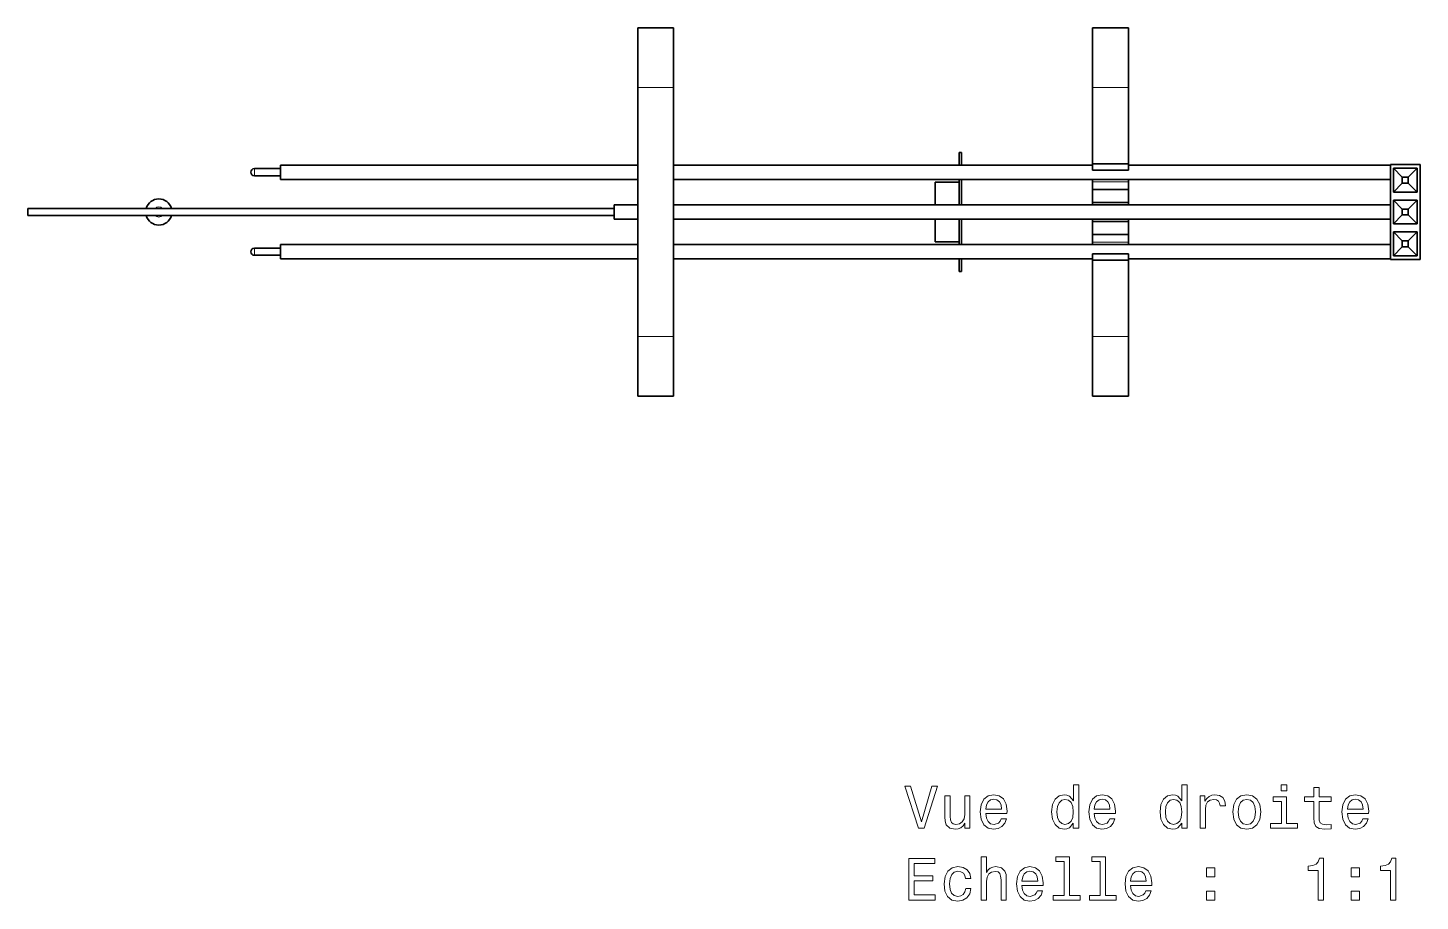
# Model space of a CAD drawing. Extents: x 241 to 1434, y 190 to 710.
# Drawn here: x 240.8 to 357.7, y 362.6 to 436 of the extents above; entities that cross this region are included whole.
import ezdxf

# ---------------------------------------------------------------- set-up
doc = ezdxf.new("R2010")
doc.units = 0

msp = doc.modelspace()

# ---------------------------------------------------------------- linework, layer by layer
at = {"color": 7, "lineweight": 35, "ltscale": 0.125}
for p, q in [((292.04, 435.97), (292.04, 430.97)), ((292.04, 435.97), (292.04, 430.97)), ((295.04, 435.97), (295.04, 430.97)), ((295.04, 435.97), (295.04, 430.97)), ((330.22, 435.97), (330.22, 430.97)), ((330.22, 435.97), (330.22, 430.97)), ((333.22, 435.97), (333.22, 430.97)), ((333.22, 435.97), (333.22, 430.97)), ((292.04, 410.03), (292.04, 405.03)), ((292.04, 410.03), (292.04, 405.03)), ((295.04, 410.03), (295.04, 405.03)), ((295.04, 410.03), (295.04, 405.03)), ((330.22, 410.03), (330.22, 405.03)), ((330.22, 410.03), (330.22, 405.03)), ((333.22, 410.03), (333.22, 405.03)), ((333.22, 410.03), (333.22, 405.03))]:
    msp.add_line(p, q, dxfattribs=at)
at = {"color": 7, "lineweight": 35, "ltscale": 0.075}
for p, q in [((295.04, 435.97), (292.04, 435.97)), ((295.04, 435.97), (292.04, 435.97)), ((330.22, 435.97), (333.22, 435.97)), ((330.22, 435.97), (333.22, 435.97)), ((333.22, 424.55), (330.22, 424.55)), ((333.22, 424.55), (330.22, 424.55)), ((333.22, 424.01), (330.22, 424.01)), ((333.22, 424.01), (330.22, 424.01)), ((333.22, 422.39), (330.22, 422.39)), ((333.22, 422.39), (330.22, 422.39)), ((333.22, 421.31), (330.22, 421.31)), ((333.22, 421.31), (330.22, 421.31)), ((333.22, 419.69), (330.22, 419.69)), ((333.22, 419.69), (330.22, 419.69)), ((333.22, 418.61), (330.22, 418.61)), ((333.22, 418.61), (330.22, 418.61)), ((333.22, 416.99), (330.22, 416.99)), ((333.22, 416.99), (330.22, 416.99)), ((333.22, 416.45), (330.22, 416.45)), ((333.22, 416.45), (330.22, 416.45)), ((295.04, 405.03), (292.04, 405.03)), ((295.04, 405.03), (292.04, 405.03)), ((330.22, 405.03), (333.22, 405.03)), ((330.22, 405.03), (333.22, 405.03))]:
    msp.add_line(p, q, dxfattribs=at)
at = {"color": 7, "lineweight": 35}
for p, q in [((292.04, 410.03), (292.04, 430.97)), ((292.04, 410.03), (292.04, 430.97)), ((295.04, 410.03), (295.04, 430.97)), ((295.04, 410.03), (295.04, 430.97)), ((292.04, 424.44), (262.04, 424.44)), ((330.22, 424.44), (295.04, 424.44)), ((355.22, 424.44), (333.22, 424.44)), ((292.04, 423.24), (262.04, 423.24)), ((355.22, 423.24), (295.04, 423.24)), ((355.22, 421.1), (295.04, 421.1)), ((290.04, 420.8), (240.82, 420.8)), ((290.04, 420.2), (240.82, 420.2)), ((355.22, 419.9), (295.04, 419.9)), ((292.04, 417.76), (262.04, 417.76)), ((355.22, 417.76), (295.04, 417.76)), ((292.04, 416.56), (262.04, 416.56)), ((330.22, 416.56), (295.04, 416.56)), ((355.22, 416.56), (333.22, 416.56))]:
    msp.add_line(p, q, dxfattribs=at)
at = {"color": 7, "lineweight": 13, "ltscale": 0.075}
for p, q in [((295.04, 430.97), (292.04, 430.97)), ((295.04, 430.97), (292.04, 430.97)), ((330.22, 430.97), (333.22, 430.97)), ((330.22, 430.97), (333.22, 430.97)), ((333.22, 423.04), (330.22, 423.04)), ((333.22, 423.04), (330.22, 423.04)), ((333.22, 417.96), (330.22, 417.96)), ((333.22, 417.96), (330.22, 417.96)), ((295.04, 410.03), (292.04, 410.03)), ((295.04, 410.03), (292.04, 410.03)), ((330.22, 410.03), (333.22, 410.03)), ((330.22, 410.03), (333.22, 410.03))]:
    msp.add_line(p, q, dxfattribs=at)
at = {"color": 7, "lineweight": 35, "ltscale": 0.160491}
for p, q in [((330.22, 424.55), (330.22, 430.97)), ((330.22, 424.55), (330.22, 430.97)), ((333.22, 424.55), (333.22, 430.97)), ((333.22, 424.55), (333.22, 430.97))]:
    msp.add_line(p, q, dxfattribs=at)
at = {"color": 7, "lineweight": 35, "ltscale": 0.026513}
for p, q in [((319.01, 424.44), (319.01, 425.5)), ((319.21, 424.44), (319.21, 425.5)), ((319.01, 415.5), (319.01, 416.56)), ((319.21, 415.5), (319.21, 416.56))]:
    msp.add_line(p, q, dxfattribs=at)
at = {"color": 7, "lineweight": 35, "ltscale": 0.005}
for p, q in [((319.21, 425.5), (319.01, 425.5)), ((319.21, 415.5), (319.01, 415.5))]:
    msp.add_line(p, q, dxfattribs=at)
at = {"color": 7, "lineweight": 35, "ltscale": 0.013488}
for p, q in [((330.22, 424.55), (330.22, 424.01)), ((330.22, 424.55), (330.22, 424.01)), ((333.22, 424.01), (333.22, 424.55)), ((333.22, 424.01), (333.22, 424.55))]:
    msp.add_line(p, q, dxfattribs=at)
at = {"color": 7, "lineweight": 35, "ltscale": 0.2}
for p, q in [((355.22, 424.5), (355.22, 416.5)), ((357.72, 424.5), (357.72, 416.5))]:
    msp.add_line(p, q, dxfattribs=at)
at = {"color": 7, "lineweight": 35, "ltscale": 0.0625}
for p, q in [((355.22, 424.5), (357.72, 424.5)), ((355.22, 416.5), (357.72, 416.5))]:
    msp.add_line(p, q, dxfattribs=at)
at = {"color": 7, "lineweight": 35, "ltscale": 0.055}
for p, q in [((262.04, 424.14), (259.84, 424.14)), ((262.04, 423.54), (259.84, 423.54)), ((259.84, 417.46), (262.04, 417.46)), ((259.84, 416.86), (262.04, 416.86))]:
    msp.add_line(p, q, dxfattribs=at)
at = {"color": 7, "lineweight": 35, "ltscale": 0.053487}
for p, q in [((319.01, 421.1), (319.01, 423.24)), ((319.21, 421.1), (319.21, 423.24)), ((319.01, 417.76), (319.01, 419.9)), ((319.21, 417.76), (319.21, 419.9))]:
    msp.add_line(p, q, dxfattribs=at)
at = {"color": 7, "lineweight": 35, "ltscale": 0.004897}
for p, q in [((330.22, 423.24), (330.22, 423.04)), ((330.22, 423.24), (330.22, 423.04)), ((333.22, 423.04), (333.22, 423.24)), ((333.22, 423.04), (333.22, 423.24))]:
    msp.add_line(p, q, dxfattribs=at)
at = {"color": 7, "lineweight": 35, "ltscale": 0.026517}
for p, q in [((355.47, 424.17), (356.22, 423.42)), ((357.47, 424.17), (356.72, 423.42)), ((355.47, 422.17), (356.22, 422.92)), ((357.47, 422.17), (356.72, 422.92)), ((355.47, 421.5), (356.22, 420.75)), ((357.47, 421.5), (356.72, 420.75)), ((355.47, 419.5), (356.22, 420.25)), ((357.47, 419.5), (356.72, 420.25)), ((355.47, 418.83), (356.22, 418.08)), ((357.47, 418.83), (356.72, 418.08)), ((355.47, 416.83), (356.22, 417.58)), ((357.47, 416.83), (356.72, 417.58))]:
    msp.add_line(p, q, dxfattribs=at)
at = {"color": 7, "lineweight": 35, "ltscale": 0.05}
for p, q in [((357.47, 424.17), (355.47, 424.17)), ((355.47, 422.17), (355.47, 424.17)), ((357.47, 424.17), (357.47, 422.17)), ((319.01, 423), (317.01, 423)), ((355.47, 422.17), (357.47, 422.17)), ((292.04, 421.1), (290.04, 421.1)), ((355.47, 421.5), (357.47, 421.5)), ((355.47, 421.5), (355.47, 419.5)), ((357.47, 419.5), (357.47, 421.5)), ((292.04, 419.9), (290.04, 419.9)), ((357.47, 419.5), (355.47, 419.5)), ((355.47, 418.83), (357.47, 418.83)), ((355.47, 418.83), (355.47, 416.83)), ((357.47, 416.83), (357.47, 418.83)), ((319.01, 418), (317.01, 418)), ((357.47, 416.83), (355.47, 416.83))]:
    msp.add_line(p, q, dxfattribs=at)
at = {"color": 7, "lineweight": 35, "ltscale": 0.0125}
for p, q in [((356.22, 422.92), (356.22, 423.42)), ((356.72, 423.42), (356.22, 423.42)), ((356.72, 423.42), (356.72, 422.92)), ((356.22, 422.92), (356.72, 422.92)), ((356.22, 420.75), (356.72, 420.75)), ((356.22, 420.75), (356.22, 420.25)), ((356.72, 420.25), (356.22, 420.25)), ((356.72, 420.25), (356.72, 420.75)), ((356.22, 418.08), (356.72, 418.08)), ((356.22, 418.08), (356.22, 417.58)), ((356.72, 417.58), (356.22, 417.58)), ((356.72, 417.58), (356.72, 418.08))]:
    msp.add_line(p, q, dxfattribs=at)
at = {"color": 7, "lineweight": 35, "ltscale": 0.0475}
for p, q in [((317.01, 421.1), (317.01, 423)), ((317.01, 418), (317.01, 419.9))]:
    msp.add_line(p, q, dxfattribs=at)
at = {"color": 7, "lineweight": 35, "ltscale": 0.016354}
for p, q in [((330.22, 423.04), (330.22, 422.39)), ((330.22, 423.04), (330.22, 422.39)), ((333.22, 422.39), (333.22, 423.04)), ((333.22, 422.39), (333.22, 423.04)), ((330.22, 418.61), (330.22, 417.96)), ((330.22, 418.61), (330.22, 417.96)), ((333.22, 417.96), (333.22, 418.61)), ((333.22, 417.96), (333.22, 418.61))]:
    msp.add_line(p, q, dxfattribs=at)
at = {"color": 7, "lineweight": 35, "ltscale": 0.026974}
for p, q in [((330.22, 422.39), (330.22, 421.31)), ((330.22, 422.39), (330.22, 421.31)), ((333.22, 421.31), (333.22, 422.39)), ((333.22, 421.31), (333.22, 422.39))]:
    msp.add_line(p, q, dxfattribs=at)
at = {"color": 7, "lineweight": 35, "ltscale": 0.03}
msp.add_line((290.04, 421.1), (290.04, 419.9), dxfattribs=at)
at = {"color": 7, "lineweight": 35, "ltscale": 0.02064}
msp.add_line((292.04, 420.88), (292.04, 420.06), dxfattribs=at)
msp.add_line((292.04, 420.88), (292.04, 420.06), dxfattribs=at)
at = {"color": 7, "lineweight": 35, "ltscale": 0.005263}
for p, q in [((330.22, 421.31), (330.22, 421.1)), ((330.22, 421.31), (330.22, 421.1)), ((333.22, 421.1), (333.22, 421.31)), ((333.22, 421.1), (333.22, 421.31))]:
    msp.add_line(p, q, dxfattribs=at)
at = {"color": 7, "lineweight": 35, "ltscale": 0.25}
msp.add_line((250.82, 420.8), (240.82, 420.8), dxfattribs=at)
msp.add_line((250.82, 420.8), (240.82, 420.8), dxfattribs=at)
at = {"color": 7, "lineweight": 35, "ltscale": 0.0075}
for p, q in [((240.82, 420.5), (240.82, 420.8)), ((240.82, 420.2), (240.82, 420.5))]:
    msp.add_line(p, q, dxfattribs=at)
at = {"color": 7, "lineweight": 35, "ltscale": 0.025}
msp.add_line((251.82, 420.8), (250.82, 420.8), dxfattribs=at)
msp.add_line((251.82, 420.8), (250.82, 420.8), dxfattribs=at)
at = {"color": 7, "lineweight": 35, "ltscale": 0.005262}
for p, q in [((330.22, 419.9), (330.22, 419.69)), ((330.22, 419.9), (330.22, 419.69)), ((333.22, 419.69), (333.22, 419.9)), ((333.22, 419.69), (333.22, 419.9))]:
    msp.add_line(p, q, dxfattribs=at)
at = {"color": 7, "lineweight": 35, "ltscale": 0.026975}
for p, q in [((330.22, 419.69), (330.22, 418.61)), ((330.22, 419.69), (330.22, 418.61)), ((333.22, 419.69), (333.22, 418.61)), ((333.22, 419.69), (333.22, 418.61))]:
    msp.add_line(p, q, dxfattribs=at)
at = {"color": 7, "lineweight": 35, "ltscale": 0.020623}
msp.add_line((292.04, 418.16), (292.04, 417.34), dxfattribs=at)
msp.add_line((292.04, 418.16), (292.04, 417.34), dxfattribs=at)
at = {"color": 7, "lineweight": 35, "ltscale": 0.004896}
for p, q in [((330.22, 417.96), (330.22, 417.76)), ((330.22, 417.96), (330.22, 417.76)), ((333.22, 417.76), (333.22, 417.96)), ((333.22, 417.76), (333.22, 417.96))]:
    msp.add_line(p, q, dxfattribs=at)
at = {"color": 7, "lineweight": 35, "ltscale": 0.013487}
for p, q in [((330.22, 416.99), (330.22, 416.45)), ((330.22, 416.99), (330.22, 416.45)), ((333.22, 416.99), (333.22, 416.45)), ((333.22, 416.99), (333.22, 416.45))]:
    msp.add_line(p, q, dxfattribs=at)
at = {"color": 7, "lineweight": 35, "ltscale": 0.160492}
for p, q in [((330.22, 410.03), (330.22, 416.45)), ((330.22, 410.03), (330.22, 416.45)), ((333.22, 410.03), (333.22, 416.45)), ((333.22, 410.03), (333.22, 416.45))]:
    msp.add_line(p, q, dxfattribs=at)
at = {"color": 7, "lineweight": 35, "ltscale": 0.000791931}
msp.add_line((292.04, 412.75), (292.04, 412.72), dxfattribs=at)
msp.add_line((292.04, 412.75), (292.04, 412.72), dxfattribs=at)
at = {"color": 7, "lineweight": 35, "ltscale": 0.000445557}
msp.add_line((292.04, 412.72), (292.04, 412.7), dxfattribs=at)
msp.add_line((292.04, 412.72), (292.04, 412.7), dxfattribs=at)
at = {"color": 7, "lineweight": 35, "ltscale": 0.001931}
msp.add_line((292.04, 412.7), (292.04, 412.62), dxfattribs=at)
msp.add_line((292.04, 412.7), (292.04, 412.62), dxfattribs=at)
at = {"color": 7, "lineweight": 35, "ltscale": 0.008238}
msp.add_line((292.04, 412.62), (292.04, 412.29), dxfattribs=at)
msp.add_line((292.04, 412.62), (292.04, 412.29), dxfattribs=at)
at = {"color": 7, "lineweight": 35, "ltscale": 0.006261}
msp.add_line((292.04, 412.29), (292.04, 412.04), dxfattribs=at)
msp.add_line((292.04, 412.29), (292.04, 412.04), dxfattribs=at)
at = {"color": 7, "lineweight": 35, "ltscale": 0.000920868}
msp.add_line((292.04, 412.04), (292.04, 412), dxfattribs=at)
msp.add_line((292.04, 412.04), (292.04, 412), dxfattribs=at)
at = {"color": 7, "lineweight": 35, "ltscale": 0.040134}
msp.add_line((292.04, 412), (292.04, 410.4), dxfattribs=at)
msp.add_line((292.04, 412), (292.04, 410.4), dxfattribs=at)
at = {"color": 7, "lineweight": 35, "ltscale": 0.001276}
msp.add_line((292.04, 411.98), (292.04, 411.93), dxfattribs=at)
msp.add_line((292.04, 411.98), (292.04, 411.93), dxfattribs=at)
at = {"color": 7, "lineweight": 35, "ltscale": 0.000115204}
msp.add_line((292.04, 411.93), (292.04, 411.92), dxfattribs=at)
msp.add_line((292.04, 411.93), (292.04, 411.92), dxfattribs=at)
at = {"color": 7, "lineweight": 35, "ltscale": 0.001427}
msp.add_line((292.04, 411.92), (292.04, 411.87), dxfattribs=at)
msp.add_line((292.04, 411.92), (292.04, 411.87), dxfattribs=at)
at = {"color": 7, "lineweight": 35, "ltscale": 0.004292}
msp.add_line((292.04, 411.87), (292.04, 411.7), dxfattribs=at)
msp.add_line((292.04, 411.87), (292.04, 411.7), dxfattribs=at)
at = {"color": 7, "lineweight": 35, "ltscale": 0.000505829}
msp.add_line((292.04, 411.7), (292.04, 411.68), dxfattribs=at)
msp.add_line((292.04, 411.7), (292.04, 411.68), dxfattribs=at)
at = {"color": 7, "lineweight": 35, "ltscale": 0.00677}
msp.add_line((292.04, 411.68), (292.04, 411.41), dxfattribs=at)
msp.add_line((292.04, 411.68), (292.04, 411.41), dxfattribs=at)
at = {"color": 7, "lineweight": 35, "ltscale": 0.00059967}
msp.add_line((292.04, 411.41), (292.04, 411.38), dxfattribs=at)
msp.add_line((292.04, 411.41), (292.04, 411.38), dxfattribs=at)
at = {"color": 7, "lineweight": 35, "ltscale": 0.005943}
msp.add_line((292.04, 411.38), (292.04, 411.14), dxfattribs=at)
msp.add_line((292.04, 411.38), (292.04, 411.14), dxfattribs=at)
at = {"color": 7, "lineweight": 35, "ltscale": 0.000797272}
msp.add_line((292.04, 411.14), (292.04, 411.11), dxfattribs=at)
msp.add_line((292.04, 411.14), (292.04, 411.11), dxfattribs=at)
at = {"color": 7, "lineweight": 35, "ltscale": 0.01195}
msp.add_line((292.04, 411.11), (292.04, 410.63), dxfattribs=at)
msp.add_line((292.04, 411.11), (292.04, 410.63), dxfattribs=at)
at = {"color": 7, "lineweight": 35, "ltscale": 0.001441}
msp.add_line((292.04, 410.63), (292.04, 410.58), dxfattribs=at)
msp.add_line((292.04, 410.63), (292.04, 410.58), dxfattribs=at)
at = {"color": 7, "lineweight": 35, "ltscale": 0.008148}
msp.add_line((292.04, 410.58), (292.04, 410.25), dxfattribs=at)
msp.add_line((292.04, 410.58), (292.04, 410.25), dxfattribs=at)
at = {"color": 7, "lineweight": 35, "ltscale": 0.007182}
msp.add_line((292.04, 410.4), (292.04, 410.11), dxfattribs=at)
msp.add_line((292.04, 410.4), (292.04, 410.11), dxfattribs=at)
at = {"color": 7, "lineweight": 35, "ltscale": 0.000393677}
msp.add_line((292.04, 410.25), (292.04, 410.23), dxfattribs=at)
msp.add_line((292.04, 410.25), (292.04, 410.23), dxfattribs=at)
at = {"color": 7, "lineweight": 35, "ltscale": 0.002692}
msp.add_line((292.04, 410.23), (292.04, 410.13), dxfattribs=at)
msp.add_line((292.04, 410.23), (292.04, 410.13), dxfattribs=at)
at = {"color": 7, "lineweight": 35, "ltscale": 0.000571442}
msp.add_line((292.04, 410.13), (292.04, 410.1), dxfattribs=at)
msp.add_line((292.04, 410.13), (292.04, 410.1), dxfattribs=at)
at = {"color": 7, "lineweight": 35, "ltscale": 0.001175}
msp.add_line((292.04, 410.11), (292.04, 410.06), dxfattribs=at)
msp.add_line((292.04, 410.11), (292.04, 410.06), dxfattribs=at)
at = {"color": 7, "lineweight": 35, "ltscale": 0.00459}
msp.add_line((292.04, 410.06), (292.04, 409.88), dxfattribs=at)
msp.add_line((292.04, 410.06), (292.04, 409.88), dxfattribs=at)
at = {"color": 7, "lineweight": 35, "ltscale": 0.000180817}
msp.add_line((292.04, 409.88), (292.04, 409.87), dxfattribs=at)
msp.add_line((292.04, 409.88), (292.04, 409.87), dxfattribs=at)
at = {"color": 7, "lineweight": 35, "ltscale": 0.001362}
msp.add_line((292.04, 409.87), (292.04, 409.82), dxfattribs=at)
msp.add_line((292.04, 409.87), (292.04, 409.82), dxfattribs=at)
at = {"color": 7, "lineweight": 35, "ltscale": 0.000930786}
msp.add_line((292.04, 409.82), (292.04, 409.78), dxfattribs=at)
msp.add_line((292.04, 409.82), (292.04, 409.78), dxfattribs=at)
at = {"color": 7, "lineweight": 35, "ltscale": 0.003168}
msp.add_line((292.04, 409.78), (292.04, 409.65), dxfattribs=at)
msp.add_line((292.04, 409.78), (292.04, 409.65), dxfattribs=at)
at = {"color": 7, "lineweight": 13}
for points in [[(316.72, 372.26), (315.84, 369.27), (314.94, 372.26), (314.46, 372.26), (315.59, 368.75), (316.09, 368.75), (317.2, 372.26)], [(328.6, 369.17), (328.6, 368.75), (329.05, 368.75), (329.05, 372.37), (328.61, 372.37), (328.61, 371.05), (328.27, 371.43), (328.06, 371.52), (327.83, 371.55), (327.4, 371.45), (327.07, 371.17), (326.85, 370.72), (326.77, 370.11), (326.85, 369.5), (327.07, 369.04), (327.4, 368.75), (327.83, 368.65), (328.06, 368.69), (328.28, 368.78)], [(337.71, 369.17), (337.71, 368.75), (338.16, 368.75), (338.16, 372.37), (337.72, 372.37), (337.72, 371.05), (337.38, 371.43), (337.17, 371.52), (336.94, 371.55), (336.51, 371.45), (336.17, 371.17), (335.96, 370.72), (335.88, 370.11), (335.96, 369.5), (336.17, 369.04), (336.51, 368.75), (336.94, 368.65), (337.17, 368.69), (337.38, 368.78)], [(346.53, 372.37), (346.06, 372.37), (346.06, 371.87), (346.53, 371.87)], [(348.79, 370.99), (348.79, 369.63), (348.82, 369.19), (348.96, 368.89), (349.24, 368.72), (349.72, 368.65), (350.24, 368.68), (350.24, 369.06), (349.86, 369.03), (349.51, 369.07), (349.33, 369.2), (349.25, 369.41), (349.23, 369.71), (349.23, 370.99), (350.24, 370.99), (350.24, 371.37), (349.23, 371.37), (349.23, 372.16), (348.79, 372.16), (348.79, 371.37), (348.02, 371.37), (348.02, 370.99)], [(319.92, 371.46), (319.48, 371.46), (319.48, 369.9), (319.43, 369.53), (319.28, 369.27), (319.05, 369.11), (318.75, 369.06), (318.52, 369.1), (318.37, 369.22), (318.28, 369.43), (318.26, 369.72), (318.26, 371.46), (317.82, 371.46), (317.82, 369.68), (317.83, 369.32), (317.93, 369.02), (318.22, 368.75), (318.69, 368.65), (318.94, 368.69), (319.16, 368.78), (319.34, 368.94), (319.5, 369.16), (319.5, 368.75), (319.92, 368.75)], [(321.26, 369.98), (323.03, 369.98), (323.04, 370.18), (322.96, 370.76), (322.73, 371.2), (322.38, 371.46), (321.91, 371.55), (321.45, 371.45), (321.1, 371.17), (320.87, 370.71), (320.79, 370.11), (320.87, 369.49), (321.09, 369.03), (321.44, 368.75), (321.9, 368.65), (322.29, 368.72), (322.61, 368.89), (322.85, 369.16), (322.99, 369.53), (322.55, 369.53), (322.46, 369.33), (322.33, 369.17), (321.95, 369.05), (321.66, 369.11), (321.45, 369.29), (321.31, 369.57), (321.26, 369.96)], [(321.26, 370.35), (321.31, 370.7), (321.45, 370.95), (321.65, 371.11), (321.93, 371.17), (322.19, 371.11), (322.4, 370.95), (322.53, 370.7), (322.57, 370.35)], [(327.9, 371.16), (328.2, 371.09), (328.42, 370.89), (328.55, 370.56), (328.6, 370.11), (328.55, 369.65), (328.42, 369.32), (328.2, 369.12), (327.9, 369.05), (327.63, 369.12), (327.41, 369.32), (327.27, 369.65), (327.23, 370.11), (327.27, 370.56), (327.41, 370.88), (327.63, 371.09)], [(330.36, 369.98), (332.14, 369.98), (332.14, 370.18), (332.06, 370.76), (331.84, 371.2), (331.49, 371.46), (331.02, 371.55), (330.56, 371.45), (330.21, 371.17), (329.98, 370.71), (329.9, 370.11), (329.98, 369.49), (330.2, 369.03), (330.55, 368.75), (331, 368.65), (331.4, 368.72), (331.72, 368.89), (331.96, 369.16), (332.09, 369.53), (331.66, 369.53), (331.56, 369.33), (331.43, 369.17), (331.06, 369.05), (330.77, 369.11), (330.56, 369.29), (330.41, 369.57), (330.36, 369.96)], [(330.36, 370.35), (330.42, 370.7), (330.56, 370.95), (330.76, 371.11), (331.04, 371.17), (331.3, 371.11), (331.51, 370.95), (331.64, 370.7), (331.68, 370.35)], [(337.01, 371.16), (337.3, 371.09), (337.53, 370.89), (337.66, 370.56), (337.71, 370.11), (337.66, 369.65), (337.53, 369.32), (337.3, 369.12), (337.01, 369.05), (336.73, 369.12), (336.52, 369.32), (336.38, 369.65), (336.34, 370.11), (336.38, 370.56), (336.52, 370.88), (336.73, 371.09)], [(339.25, 368.75), (339.69, 368.75), (339.69, 370.3), (339.74, 370.67), (339.88, 370.94), (340.1, 371.1), (340.4, 371.16), (340.62, 371.12), (340.78, 371.02), (340.88, 370.85), (340.92, 370.62), (341.37, 370.62), (341.31, 371.02), (341.14, 371.32), (340.86, 371.49), (340.49, 371.55), (340.23, 371.51), (340.01, 371.41), (339.81, 371.24), (339.65, 371.01), (339.65, 371.46), (339.25, 371.46)], [(341.99, 370.1), (342.07, 369.49), (342.3, 369.03), (342.67, 368.75), (343.16, 368.65), (343.65, 368.75), (344.02, 369.03), (344.25, 369.48), (344.34, 370.1), (344.25, 370.72), (344.02, 371.18), (343.65, 371.45), (343.16, 371.55), (342.67, 371.45), (342.3, 371.17), (342.07, 370.72)], [(342.44, 370.11), (342.49, 370.56), (342.63, 370.89), (342.86, 371.09), (343.16, 371.16), (343.47, 371.09), (343.69, 370.89), (343.83, 370.56), (343.89, 370.11), (343.83, 369.65), (343.69, 369.32), (343.47, 369.11), (343.16, 369.05), (342.86, 369.11), (342.63, 369.32), (342.49, 369.65)], [(346.51, 369.12), (346.51, 371.37), (345.37, 371.37), (345.37, 370.99), (346.07, 370.99), (346.07, 369.12), (345.16, 369.12), (345.16, 368.75), (347.43, 368.75), (347.43, 369.12)], [(351.62, 369.98), (353.39, 369.98), (353.4, 370.18), (353.32, 370.76), (353.09, 371.2), (352.74, 371.46), (352.27, 371.55), (351.81, 371.45), (351.46, 371.17), (351.23, 370.71), (351.15, 370.11), (351.23, 369.49), (351.46, 369.03), (351.8, 368.75), (352.26, 368.65), (352.65, 368.72), (352.97, 368.89), (353.21, 369.16), (353.35, 369.53), (352.91, 369.53), (352.82, 369.33), (352.69, 369.17), (352.31, 369.05), (352.03, 369.11), (351.81, 369.29), (351.67, 369.57), (351.62, 369.96)], [(351.62, 370.35), (351.67, 370.7), (351.81, 370.95), (352.02, 371.11), (352.29, 371.17), (352.55, 371.11), (352.76, 370.95), (352.89, 370.7), (352.93, 370.35)], [(314.78, 362.7), (317, 362.7), (317, 363.13), (315.24, 363.13), (315.24, 364.31), (316.81, 364.31), (316.81, 364.73), (315.24, 364.73), (315.24, 365.78), (316.96, 365.78), (316.96, 366.2), (314.78, 366.2)], [(320.87, 362.7), (321.31, 362.7), (321.31, 364.27), (321.36, 364.63), (321.5, 364.89), (321.73, 365.05), (322.03, 365.11), (322.28, 365.06), (322.43, 364.92), (322.5, 364.7), (322.53, 364.39), (322.53, 362.7), (322.97, 362.7), (322.97, 364.48), (322.95, 364.84), (322.86, 365.14), (322.56, 365.41), (322.1, 365.51), (321.85, 365.47), (321.63, 365.38), (321.45, 365.23), (321.31, 365.02), (321.31, 366.32), (320.87, 366.32)], [(327.82, 365.95), (327.82, 363.08), (326.91, 363.08), (326.91, 362.7), (329.17, 362.7), (329.17, 363.08), (328.27, 363.08), (328.27, 366.32), (327.13, 366.32), (327.13, 365.95)], [(330.86, 365.95), (330.86, 363.08), (329.95, 363.08), (329.95, 362.7), (332.21, 362.7), (332.21, 363.08), (331.3, 363.08), (331.3, 366.32), (330.16, 366.32), (330.16, 365.95)], [(349.15, 362.7), (349.6, 362.7), (349.6, 366.23), (349.26, 366.23), (349.17, 365.92), (348.99, 365.71), (348.71, 365.59), (348.33, 365.55), (348.33, 365.19), (349.15, 365.19)], [(355.22, 362.7), (355.68, 362.7), (355.68, 366.23), (355.33, 366.23), (355.24, 365.92), (355.06, 365.71), (354.78, 365.59), (354.4, 365.55), (354.4, 365.19), (355.22, 365.19)], [(319.56, 364.51), (320, 364.51), (319.9, 364.92), (319.69, 365.24), (319.35, 365.43), (318.91, 365.51), (318.43, 365.41), (318.06, 365.12), (317.83, 364.67), (317.75, 364.05), (317.82, 363.44), (318.05, 362.99), (318.41, 362.7), (318.9, 362.61), (319.33, 362.68), (319.67, 362.9), (319.9, 363.23), (320, 363.67), (319.58, 363.67), (319.5, 363.39), (319.36, 363.18), (319.16, 363.05), (318.91, 363.01), (318.6, 363.07), (318.38, 363.27), (318.25, 363.6), (318.2, 364.07), (318.25, 364.52), (318.39, 364.85), (318.61, 365.05), (318.91, 365.12), (319.17, 365.07), (319.37, 364.96), (319.5, 364.77)], [(324.29, 363.93), (326.07, 363.93), (326.07, 364.14), (325.99, 364.72), (325.77, 365.15), (325.42, 365.41), (324.95, 365.51), (324.49, 365.41), (324.14, 365.12), (323.91, 364.67), (323.83, 364.06), (323.9, 363.44), (324.13, 362.99), (324.48, 362.7), (324.93, 362.61), (325.33, 362.67), (325.65, 362.84), (325.89, 363.12), (326.02, 363.48), (325.58, 363.48), (325.49, 363.28), (325.36, 363.13), (324.99, 363.01), (324.7, 363.06), (324.48, 363.24), (324.34, 363.53), (324.29, 363.91)], [(324.29, 364.3), (324.35, 364.65), (324.48, 364.91), (324.69, 365.06), (324.96, 365.12), (325.23, 365.06), (325.44, 364.91), (325.56, 364.65), (325.61, 364.3)], [(333.4, 363.93), (335.18, 363.93), (335.18, 364.14), (335.1, 364.72), (334.88, 365.15), (334.53, 365.41), (334.06, 365.51), (333.6, 365.41), (333.24, 365.12), (333.02, 364.67), (332.94, 364.06), (333.01, 363.44), (333.24, 362.99), (333.59, 362.7), (334.04, 362.61), (334.43, 362.67), (334.76, 362.84), (334.99, 363.12), (335.13, 363.48), (334.69, 363.48), (334.6, 363.28), (334.47, 363.13), (334.1, 363.01), (333.81, 363.06), (333.59, 363.24), (333.45, 363.53), (333.4, 363.91)], [(333.4, 364.3), (333.46, 364.65), (333.59, 364.91), (333.8, 365.06), (334.07, 365.12), (334.34, 365.06), (334.55, 364.91), (334.67, 364.65), (334.72, 364.3)], [(339.78, 364.66), (340.48, 364.66), (340.48, 365.41), (339.78, 365.41)], [(351.92, 364.66), (352.62, 364.66), (352.62, 365.41), (351.92, 365.41)], [(339.78, 362.7), (340.48, 362.7), (340.48, 363.46), (339.78, 363.46)], [(351.92, 362.7), (352.62, 362.7), (352.62, 363.46), (351.92, 363.46)]]:
    msp.add_lwpolyline(points, close=True, dxfattribs=at)
at = {"color": 7, "lineweight": 35}
for centre, radius, start, end in [((259.84, 423.84), 0.3, 89.9202, 179.9202), ((259.84, 423.84), 0.3, 179.9202, 269.9202), ((251.82, 420.5), 1.1, 15.8264, 164.1735), ((251.82, 420.5), 1.1, 15.8264, 164.1735), ((251.82, 420.5), 1.1, 15.8264, 164.1735), ((251.82, 420.5), 1.1, 195.8268, 344.1732), ((251.82, 420.5), 1.1, 195.8268, 344.1732), ((251.82, 420.5), 1.1, 195.8268, 344.1732), ((259.84, 417.16), 0.3, 90.0798, 180.0798), ((259.84, 417.16), 0.3, 180.0798, 270.0798)]:
    msp.add_arc(centre, radius, start, end, dxfattribs=at)
at = {"color": 7, "lineweight": 13}
for start, end in [(45.1604, 134.8393), (45.1604, 134.8393), (45.1604, 134.8393), (225.1613, 314.8384), (225.1613, 314.8384), (225.1613, 314.8384)]:
    msp.add_arc((251.82, 420.5), 0.423, start, end, dxfattribs=at)
at = {"color": 7, "lineweight": 35}
for centre, major_axis, start_param, end_param in [((262.04, 423.84), (0.001, 0.6), 6.101582, 6.283111), ((262.04, 423.84), (0.001, 0.6), 6.283111, 7.330384), ((262.04, 423.84), (0.001, 0.6), 3.141518, 6.101582), ((262.04, 423.84), (0, 0.3), 4.530786, 6.283111), ((262.04, 423.84), (0, 0.3), 3.141518, 4.530786), ((262.04, 423.84), (0.001, 0.6), 2.094394, 3.141518), ((262.04, 417.16), (0.001, -0.6), 0.000074, 3.141667), ((262.04, 417.16), (0.001, -0.6), 3.141667, 3.323196), ((262.04, 417.16), (0.001, -0.6), 3.323196, 4.188792), ((262.04, 417.16), (0, -0.3), 1.752399, 3.141667), ((262.04, 417.16), (0.001, -0.6), 5.235987, 6.28326)]:
    msp.add_ellipse(centre, major_axis=major_axis, ratio=0.000256, start_param=start_param, end_param=end_param, dxfattribs=at)
at = {"color": 7, "lineweight": 13}
for centre, major_axis, start_param, end_param in [((259.84, 423.84), (0, 0.3), 3.141518, 6.283111), ((259.84, 417.16), (0, -0.3), 0.000075, 3.141667)]:
    msp.add_ellipse(centre, major_axis=major_axis, ratio=0.000256, start_param=start_param, end_param=end_param, dxfattribs=at)

doc.saveas('drawing.dxf')
